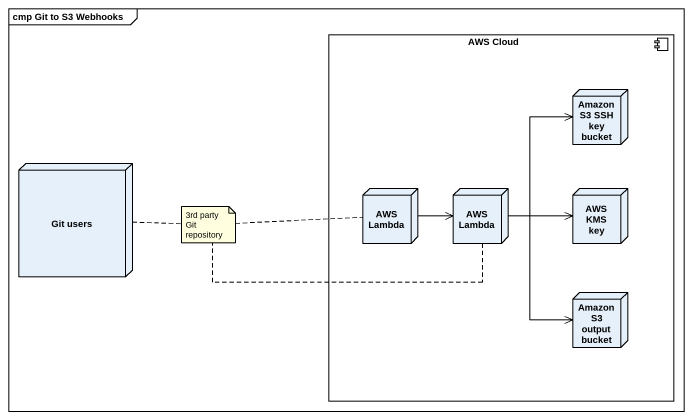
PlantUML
@startuml
mainframe cmp Git to S3 Webhooks
component "AWS Cloud" as AWS_Cloud #FFFFFF {
  node "Amazon S3 SSH key bucket" as Amazon_S3_SSH_key_bucket
  node "AWS Lambda" as AWS_Lambda
  node "AWS Lambda" as AWS_Lambda_2
  node "AWS KMS key" as AWS_KMS_key
  node "Amazon S3 output bucket" as Amazon_S3_output_bucket
}
node "Git users" as Git_users
AWS_Lambda -right-> AWS_Lambda_2
AWS_Lambda_2 -up-> Amazon_S3_SSH_key_bucket
AWS_Lambda_2 -right-> AWS_KMS_key
AWS_Lambda_2 --> Amazon_S3_output_bucket
note as N1
  3rd party Git repository
end note
N1 .. AWS_Lambda
N1 .. AWS_Lambda_2
N1 .. Git_users
@enduml
